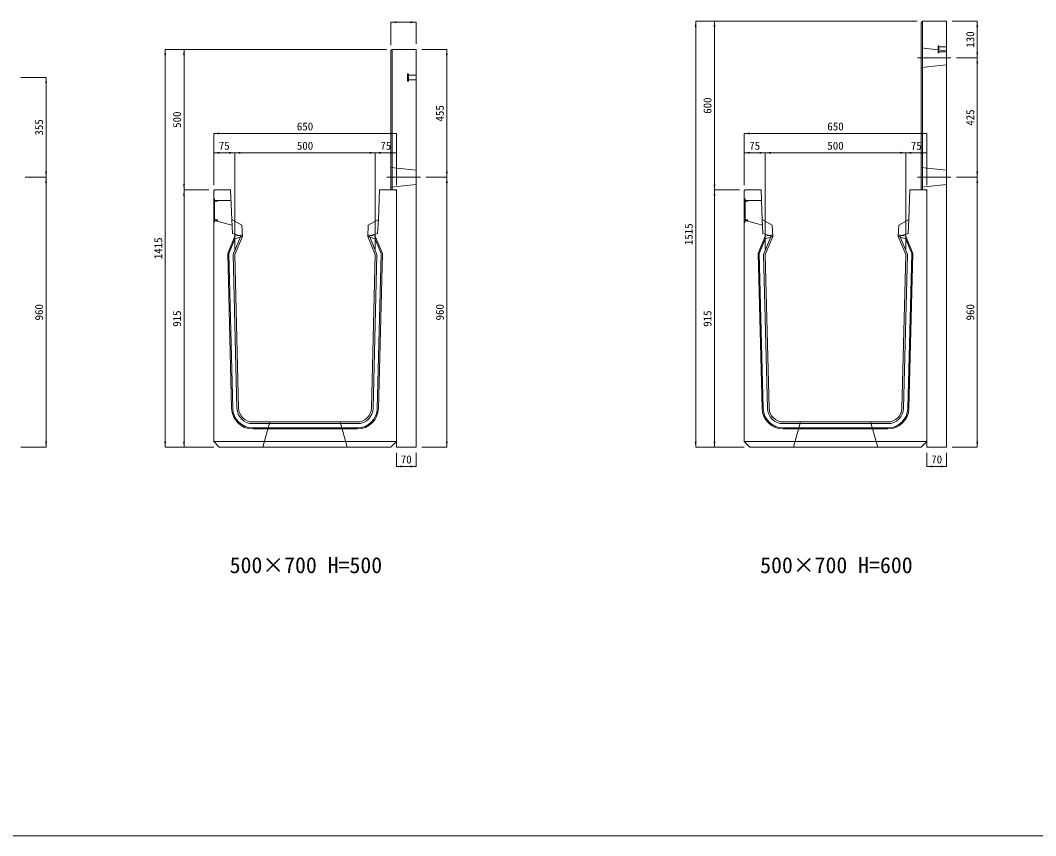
# Model space of a CAD drawing. Units: millimetres at full size. Extents: x -7442 to 51876, y 9625 to 40052.
# Drawn here: x 41232 to 44845, y 30160 to 33060 of the extents above; entities that cross this region are included whole.
import ezdxf
from ezdxf.enums import TextEntityAlignment as Align

# ---------------------------------------------------------------- set-up
doc = ezdxf.new("R2010")
doc.units = ezdxf.units.MM
doc.header["$LTSCALE"] = 16
for name, pattern in [('DASHED', [7.5, 6, -1.5]), ('USER1', [13.5, 7.5, -6]), ('USER2', [285.75, 190.5, -31.75, 31.75, -31.75])]:
    doc.linetypes.add(name, pattern=pattern)
doc.layers.add('0_2', color=7, linetype='Continuous')
for name, color, linetype, lineweight in [('HOLE', 7, 'DASHED', 9), ('KIJUN', 5, 'Continuous', 9), ('WWAY', 5, 'Continuous', 9), ('寸法線', 7, 'Continuous', 9), ('本体', 2, 'Continuous', 13), ('補助線', 8, 'Continuous', 9), ('ｲﾝｻｰﾄ', 3, 'USER1', 9)]:
    doc.layers.add(name, color=color, linetype=linetype, lineweight=lineweight)
doc.styles.add('ＭＳ ゴシック', font='')
doc.styles.get('ＭＳ ゴシック').set_extended_font_data('MS Gothic')

# ---------------------------------------------------------------- blocks, each defined once
blk = doc.blocks.new('filled_arrow')
at = {"color": 0, "linetype": 'Continuous', "lineweight": -2}
blk.add_solid([(7.5, 1.25), (0, 0), (7.5, -1.25)], dxfattribs=at)

msp = doc.modelspace()

# ---------------------------------------------------------------- linework, layer by layer
at = {"layer": 'HOLE'}
for points in [[(42120.41, 31631.78), (42370.41, 31631.78), (42395.41, 31541.78), (42095.41, 31541.78)], [(44007.74, 31631.78), (44257.74, 31631.78), (44282.74, 31541.78), (43982.74, 31541.78)]]:
    msp.add_lwpolyline(points, close=True, dxfattribs=at)
at = {"layer": 'KIJUN'}
for p, q in [((41995.53, 32292.24), (41995.65, 32282.12)), ((42015.41, 32290.58), (42022.41, 32291.78)), ((42475.4, 32290.58), (42468.41, 32291.78)), ((42495.28, 32292.24), (42495.16, 32282.12)), ((43882.86, 32292.24), (43882.99, 32282.12)), ((43902.75, 32290.58), (43909.74, 32291.78)), ((44362.74, 32290.58), (44355.74, 32291.78)), ((44382.62, 32292.24), (44382.49, 32282.12)), ((42009.18, 31680.52), (41995.41, 32226.78)), ((43896.51, 31680.52), (43882.74, 32226.78)), ((42431.65, 31631.78), (42059.16, 31631.78)), ((42059.16, 31625.78), (42431.65, 31625.78)), ((42431.65, 31610.78), (42059.16, 31610.78)), ((44318.99, 31631.78), (43946.5, 31631.78)), ((43946.5, 31625.78), (44318.99, 31625.78)), ((44318.99, 31610.78), (43946.5, 31610.78)), ((42059.16, 31606.78), (42431.65, 31606.78)), ((43946.5, 31606.78), (44318.99, 31606.78))]:
    msp.add_line(p, q, dxfattribs=at)
at = {"layer": 'KIJUN', "color": 7, "lineweight": 13}
for p, q in [((42431.65, 31631.78), (42059.16, 31631.78)), ((44318.99, 31631.78), (43946.5, 31631.78))]:
    msp.add_line(p, q, dxfattribs=at)
at = {"layer": 'KIJUN', "color": 7}
for p, q in [((41920.41, 31561.78), (42570.41, 31561.78)), ((43807.74, 31561.78), (44457.74, 31561.78))]:
    msp.add_line(p, q, dxfattribs=at)
at = {"layer": 'KIJUN', "color": 7, "lineweight": 13}
for points in [[(42022.41, 32291.78), (42020.41, 32331.78), (41984.41, 32351.78), (41980.41, 32456.78), (41923.41, 32456.78), (41920.41, 32453.78), (41920.41, 31561.78), (41940.41, 31541.78), (42550.41, 31541.78), (42570.41, 31561.78), (42570.41, 32453.78), (42567.41, 32456.78), (42510.41, 32456.78), (42506.41, 32351.78), (42470.41, 32331.78), (42468.41, 32291.78), (42495.41, 32226.78), (42481.63, 31680.52)], [(43909.74, 32291.78), (43907.74, 32331.78), (43871.74, 32351.78), (43867.74, 32456.78), (43810.74, 32456.78), (43807.74, 32453.78), (43807.74, 31561.78), (43827.74, 31541.78), (44437.74, 31541.78), (44457.74, 31561.78), (44457.74, 32453.78), (44454.74, 32456.78), (44397.74, 32456.78), (44393.74, 32351.78), (44357.74, 32331.78), (44355.74, 32291.78), (44382.74, 32226.78), (44368.97, 31680.52)], [(42009.18, 31680.52), (41995.41, 32226.78), (42022.41, 32291.78)], [(43896.51, 31680.52), (43882.74, 32226.78), (43909.74, 32291.78)]]:
    msp.add_lwpolyline(points, dxfattribs=at)
at = {"layer": 'KIJUN', "color": 7, "linetype": 'DASHED', "lineweight": 13}
for points in [[(42022.41, 32291.78), (41987.07, 32301.78), (41984.41, 32351.78)], [(42468.41, 32291.78), (42503.74, 32301.78), (42506.41, 32351.78)], [(43909.74, 32291.78), (43874.41, 32301.78), (43871.74, 32351.78)], [(44355.74, 32291.78), (44391.08, 32301.78), (44393.74, 32351.78)]]:
    msp.add_lwpolyline(points, dxfattribs=at)
at = {"layer": 'KIJUN'}
for points in [[(41995.41, 32226.78), (42022.41, 32291.78), (42022.15, 32296.81), (41995.53, 32292.24), (41970.28, 32231.46), (41984.18, 31679.89)], [(42506.63, 31679.89), (42520.53, 32231.46), (42495.28, 32292.24), (42468.66, 32296.81), (42468.41, 32291.78), (42495.41, 32226.78), (42481.63, 31680.52)], [(43882.74, 32226.78), (43909.74, 32291.78), (43909.49, 32296.81), (43882.86, 32292.24), (43857.62, 32231.46), (43871.52, 31679.89)], [(44393.96, 31679.89), (44407.87, 32231.46), (44382.62, 32292.24), (44355.99, 32296.81), (44355.74, 32291.78), (44382.74, 32226.78), (44368.97, 31680.52)], [(41988.18, 31679.99), (41974.3, 32230.71), (41995.65, 32282.12)], [(41995.65, 32282.12), (42015.41, 32290.58), (41989.37, 32227.9), (42003.18, 31680.37)], [(42487.63, 31680.37), (42501.44, 32227.9), (42475.4, 32290.58), (42495.16, 32282.12), (42516.51, 32230.71), (42502.63, 31679.99)], [(43875.52, 31679.99), (43861.64, 32230.71), (43882.99, 32282.12)], [(43882.99, 32282.12), (43902.75, 32290.58), (43876.71, 32227.9), (43890.51, 31680.37)], [(44374.97, 31680.37), (44388.77, 32227.9), (44362.74, 32290.58), (44382.49, 32282.12), (44403.85, 32230.71), (44389.96, 31679.99)]]:
    msp.add_lwpolyline(points, dxfattribs=at)
for centre, radius, start, end in [((42059.16, 31681.78), 75, 181.44413, 270), ((42059.16, 31681.78), 71, 181.44413, 270), ((42059.16, 31681.78), 56, 181.44413, 270), ((42059.16, 31681.78), 50, 181.44413, 270), ((42431.65, 31681.78), 50, 270, 358.55587), ((42431.65, 31681.78), 56, 270, 358.55587), ((42431.65, 31681.78), 71, 270, 358.55587), ((42431.65, 31681.78), 75, 270, 358.55587), ((43946.5, 31681.78), 75, 181.44413, 270), ((43946.5, 31681.78), 71, 181.44413, 270), ((43946.5, 31681.78), 56, 181.44413, 270), ((43946.5, 31681.78), 50, 181.44413, 270), ((44318.99, 31681.78), 50, 270, 358.55587), ((44318.99, 31681.78), 56, 270, 358.55587), ((44318.99, 31681.78), 71, 270, 358.55587), ((44318.99, 31681.78), 75, 270, 358.55587)]:
    msp.add_arc(centre, radius, start, end, dxfattribs=at)
at = {"layer": 'KIJUN', "color": 7, "lineweight": 13}
for centre, start, end in [((42059.16, 31681.78), 181.44413, 270), ((42431.65, 31681.78), 270, 358.55587), ((43946.5, 31681.78), 181.44413, 270), ((44318.99, 31681.78), 270, 358.55587)]:
    msp.add_arc(centre, 50, start, end, dxfattribs=at)
at = {"layer": 'WWAY', "color": 7, "linetype": 'DASHED', "lineweight": 13}
for points in [[(41920.41, 32426.78), (41923.61, 32424.78), (41923.61, 32342.78), (41920.41, 32340.78)], [(41981.85, 32418.78), (41923.61, 32418.78), (41923.61, 32424.78), (41920.41, 32426.78)], [(43807.74, 32426.78), (43810.94, 32424.78), (43810.94, 32342.78), (43807.74, 32340.78)], [(43869.19, 32418.78), (43810.94, 32418.78), (43810.94, 32424.78), (43807.74, 32426.78)], [(41920.41, 32340.78), (41923.61, 32342.78), (41923.61, 32348.78), (41985.47, 32331.78)], [(43807.74, 32340.78), (43810.94, 32342.78), (43810.94, 32348.78), (43872.81, 32331.78)]]:
    msp.add_lwpolyline(points, dxfattribs=at)
at = {"layer": 'WWAY'}
for points in [[(41921.61, 32423.78), (41923.61, 32423.78), (41923.61, 32343.78), (41921.61, 32343.78)], [(41923.61, 32418.78), (41933.61, 32418.78), (41933.61, 32416.78), (41923.61, 32416.78)], [(43808.94, 32423.78), (43810.94, 32423.78), (43810.94, 32343.78), (43808.94, 32343.78)], [(43810.94, 32418.78), (43820.94, 32418.78), (43820.94, 32416.78), (43810.94, 32416.78)], [(41923.61, 32350.78), (41933.61, 32350.78), (41933.61, 32348.78), (41923.61, 32348.78)], [(43810.94, 32350.78), (43820.94, 32350.78), (43820.94, 32348.78), (43810.94, 32348.78)]]:
    msp.add_lwpolyline(points, close=True, dxfattribs=at)
at = {"layer": '寸法線'}
for p, q in [((43635.27, 31541.78), (43635.27, 33056.78)), ((44422.74, 33056.78), (43635.27, 33056.78)), ((43702.16, 32456.78), (43702.16, 33056.78)), ((44422.74, 33056.78), (43702.16, 33056.78)), ((44547.74, 33056.78), (44637.17, 33056.78)), ((44637.17, 32926.78), (44637.17, 33056.78)), ((42550.41, 33053.22), (42640.41, 33053.22)), ((42550.41, 32971.78), (42550.41, 33053.22)), ((42640.41, 32976.78), (42640.41, 33053.22)), ((41747.93, 31541.78), (41747.93, 32956.78)), ((42535.41, 32956.78), (41747.93, 32956.78)), ((41814.83, 32456.78), (41814.83, 32956.78)), ((42535.41, 32956.78), (41814.83, 32956.78)), ((42660.41, 32956.78), (42749.84, 32956.78)), ((42749.84, 32501.78), (42749.84, 32956.78)), ((44563.33, 32926.78), (44637.17, 32926.78)), ((44563.33, 32926.78), (44637.17, 32926.78)), ((44637.17, 32501.78), (44637.17, 32926.78)), ((41234.61, 32856.78), (41324.04, 32856.78)), ((41324.04, 32501.78), (41324.04, 32856.78)), ((41920.41, 32657.79), (42570.41, 32657.79)), ((41920.41, 32473.78), (41920.41, 32657.79)), ((42570.41, 32473.78), (42570.41, 32657.79)), ((43807.74, 32657.79), (44457.74, 32657.79)), ((43807.74, 32473.78), (43807.74, 32657.79)), ((44457.74, 32473.78), (44457.74, 32657.79)), ((41920.41, 32589.11), (41995.41, 32589.11)), ((41920.41, 32473.78), (41920.41, 32589.11)), ((41995.41, 32589.11), (42495.41, 32589.11)), ((41995.41, 32246.78), (41995.41, 32589.11)), ((41995.41, 32246.78), (41995.41, 32589.11)), ((42495.41, 32246.78), (42495.41, 32589.11)), ((42495.41, 32589.11), (42570.41, 32589.11)), ((42495.41, 32246.78), (42495.41, 32589.11)), ((42570.41, 32473.78), (42570.41, 32589.11)), ((43807.74, 32589.11), (43882.74, 32589.11)), ((43807.74, 32473.78), (43807.74, 32589.11)), ((43882.74, 32589.11), (44382.74, 32589.11)), ((43882.74, 32246.78), (43882.74, 32589.11)), ((43882.74, 32246.78), (43882.74, 32589.11)), ((44382.74, 32246.78), (44382.74, 32589.11)), ((44382.74, 32589.11), (44457.74, 32589.11)), ((44382.74, 32246.78), (44382.74, 32589.11)), ((44457.74, 32473.78), (44457.74, 32589.11)), ((41250.2, 32501.78), (41324.04, 32501.78)), ((41250.2, 32501.78), (41324.04, 32501.78)), ((41324.04, 31541.78), (41324.04, 32501.78)), ((42676, 32501.78), (42749.84, 32501.78)), ((42676, 32501.78), (42749.84, 32501.78)), ((42749.84, 31541.78), (42749.84, 32501.78)), ((44563.33, 32501.78), (44637.17, 32501.78)), ((44563.33, 32501.78), (44637.17, 32501.78)), ((44637.17, 31541.78), (44637.17, 32501.78)), ((41814.83, 31541.78), (41814.83, 32456.78)), ((41903.41, 32456.78), (41814.83, 32456.78)), ((41903.41, 32456.78), (41814.83, 32456.78)), ((43702.16, 31541.78), (43702.16, 32456.78)), ((43790.74, 32456.78), (43702.16, 32456.78)), ((43790.74, 32456.78), (43702.16, 32456.78)), ((41234.61, 31541.78), (41324.04, 31541.78)), ((41920.41, 31541.78), (41747.93, 31541.78)), ((41920.41, 31541.78), (41814.83, 31541.78)), ((42660.41, 31541.78), (42749.84, 31541.78)), ((43807.74, 31541.78), (43635.27, 31541.78)), ((43807.74, 31541.78), (43702.16, 31541.78)), ((44547.74, 31541.78), (44637.17, 31541.78)), ((42570.41, 31521.78), (42570.41, 31473.52)), ((42640.41, 31521.78), (42640.41, 31473.52)), ((44457.74, 31521.78), (44457.74, 31473.52)), ((44527.74, 31521.78), (44527.74, 31473.52)), ((42570.41, 31473.52), (42640.41, 31473.52)), ((44457.74, 31473.52), (44527.74, 31473.52))]:
    msp.add_line(p, q, dxfattribs=at)
at = {"layer": '寸法線', "linetype": 'USER2'}
for p, q in [((44543.33, 32926.78), (44424.06, 32926.78)), ((42656, 32501.78), (42536.73, 32501.78)), ((44543.33, 32501.78), (44424.06, 32501.78))]:
    msp.add_line(p, q, dxfattribs=at)
at = {"layer": '本体', "color": 4, "lineweight": 5}
for p, q in [((44442.74, 33056.78), (44442.74, 32456.78)), ((42555.41, 32956.78), (42555.41, 32456.78))]:
    msp.add_line(p, q, dxfattribs=at)
at = {"layer": '本体', "linetype": 'USER1', "lineweight": 9}
for p, q in [((44437.74, 32961.78), (44527.74, 32951.78)), ((44437.74, 32891.78), (44527.74, 32901.78)), ((42550.41, 32536.78), (42640.41, 32526.78)), ((44437.74, 32536.78), (44527.74, 32526.78)), ((42550.41, 32466.78), (42640.41, 32476.78)), ((44437.74, 32466.78), (44527.74, 32476.78))]:
    msp.add_line(p, q, dxfattribs=at)
at = {"layer": '本体'}
for points in [[(44437.74, 33051.78), (44442.74, 33056.78), (44527.74, 33056.78), (44527.74, 31541.78), (44457.74, 31541.78), (44457.74, 32456.78), (44437.74, 32456.78)], [(42550.41, 32951.78), (42555.41, 32956.78), (42640.41, 32956.78), (42640.41, 31541.78), (42570.41, 31541.78), (42570.41, 32456.78), (42550.41, 32456.78)]]:
    msp.add_lwpolyline(points, close=True, dxfattribs=at)
at = {"layer": '補助線', "color": 1, "lineweight": 13}
msp.add_lwpolyline([(37386.43, 39329.48), (51875.82, 39329.48), (51875.82, 30160.45), (37386.43, 30160.45)], close=True, dxfattribs=at)
at = {"layer": 'ｲﾝｻｰﾄ'}
for p, q in [((44497.74, 32969.28), (44497.74, 32944.28)), ((44500.74, 32969.28), (44497.74, 32969.28)), ((44500.74, 32969.28), (44500.74, 32944.28)), ((44527.74, 32965.28), (44500.74, 32965.28)), ((44527.74, 32948.28), (44500.74, 32948.28)), ((44527.74, 32965.28), (44527.74, 32948.28)), ((44500.74, 32944.28), (44497.74, 32944.28)), ((42610.4, 32869.28), (42610.4, 32844.28)), ((42613.41, 32869.28), (42610.4, 32869.28)), ((42613.41, 32844.28), (42610.4, 32844.28)), ((42613.41, 32869.28), (42613.41, 32844.28)), ((42640.41, 32865.28), (42613.41, 32865.28)), ((42640.41, 32848.28), (42613.41, 32848.28)), ((42640.41, 32865.28), (42640.41, 32848.28))]:
    msp.add_line(p, q, dxfattribs=at)

# ---------------------------------------------------------------- block references
at = {"layer": '寸法線', "xscale": 2.67, "yscale": 2.67}
for p in [(42550.41, 33053.22), (41920.41, 32657.79), (43807.74, 32657.79), (41920.41, 32589.11), (41995.41, 32589.11), (42495.41, 32589.11), (43807.74, 32589.11), (43882.74, 32589.11), (44382.74, 32589.11), (42570.41, 31473.52), (44457.74, 31473.52)]:
    msp.add_blockref('filled_arrow', p, dxfattribs=at)
for p, rotation in [((42640.41, 33053.22), 180), ((43635.27, 33056.78), 270), ((43702.16, 33056.78), 270), ((44637.17, 33056.78), 270), ((41747.93, 32956.78), 270), ((41814.83, 32956.78), 270), ((42749.84, 32956.78), 270), ((44637.17, 32926.78), 90), ((44637.17, 32926.78), 270), ((41324.04, 32856.78), 270), ((42570.41, 32657.79), 180), ((44457.74, 32657.79), 180), ((41995.41, 32589.11), 180), ((42495.41, 32589.11), 180), ((42570.41, 32589.11), 180), ((43882.74, 32589.11), 180), ((44382.74, 32589.11), 180), ((44457.74, 32589.11), 180), ((41324.04, 32501.78), 90), ((42749.84, 32501.78), 90), ((44637.17, 32501.78), 90), ((41324.04, 32501.78), 270), ((42749.84, 32501.78), 270), ((44637.17, 32501.78), 270), ((41814.83, 32456.78), 90), ((41814.83, 32456.78), 270), ((43702.16, 32456.78), 90), ((43702.16, 32456.78), 270), ((41324.04, 31541.78), 90), ((41747.93, 31541.78), 90), ((41814.83, 31541.78), 90), ((42749.84, 31541.78), 90), ((43635.27, 31541.78), 90), ((43702.16, 31541.78), 90), ((44637.17, 31541.78), 90), ((42640.41, 31473.52), 180), ((44527.74, 31473.52), 180)]:
    msp.add_blockref('filled_arrow', p, dxfattribs=dict(at, rotation=rotation))

# ---------------------------------------------------------------- texts
at = {"layer": '0_2', "style": 'ＭＳ ゴシック'}
for s, p in [('500×700 H=500', (41977.31, 31077.01)), ('500×700 H=600', (43864.65, 31077.01))]:
    msp.add_text(s, height=56.96, dxfattribs=at).set_placement(p, align=Align.BOTTOM_LEFT)
at = {"layer": '寸法線', "style": 'ＭＳ ゴシック'}
for s, p in [('130', (44612.17, 32991.78)), ('600', (43677.16, 32756.78)), ('500', (41789.83, 32706.78)), ('455', (42724.84, 32729.28)), ('425', (44612.17, 32714.28)), ('355', (41299.04, 32679.28)), ('1515', (43610.27, 32299.28)), ('1415', (41722.93, 32249.28)), ('960', (41299.04, 32021.78)), ('960', (42724.84, 32021.78)), ('960', (44612.17, 32021.78)), ('915', (41789.83, 31999.28)), ('915', (43677.16, 31999.28))]:
    msp.add_text(s, height=28.48, rotation=90, dxfattribs=at).set_placement(p, align=Align.MIDDLE_CENTER)
for s, p in [('650', (42245.41, 32682.79)), ('650', (44132.74, 32682.79)), ('75', (41957.91, 32614.11)), ('500', (42245.41, 32614.11)), ('75', (42532.91, 32614.11)), ('75', (43845.24, 32614.11)), ('500', (44132.74, 32614.11)), ('75', (44420.24, 32614.11)), ('70', (42605.41, 31498.52)), ('70', (44492.74, 31498.52))]:
    msp.add_text(s, height=28.48, dxfattribs=at).set_placement(p, align=Align.MIDDLE_CENTER)

doc.saveas('drawing.dxf')
